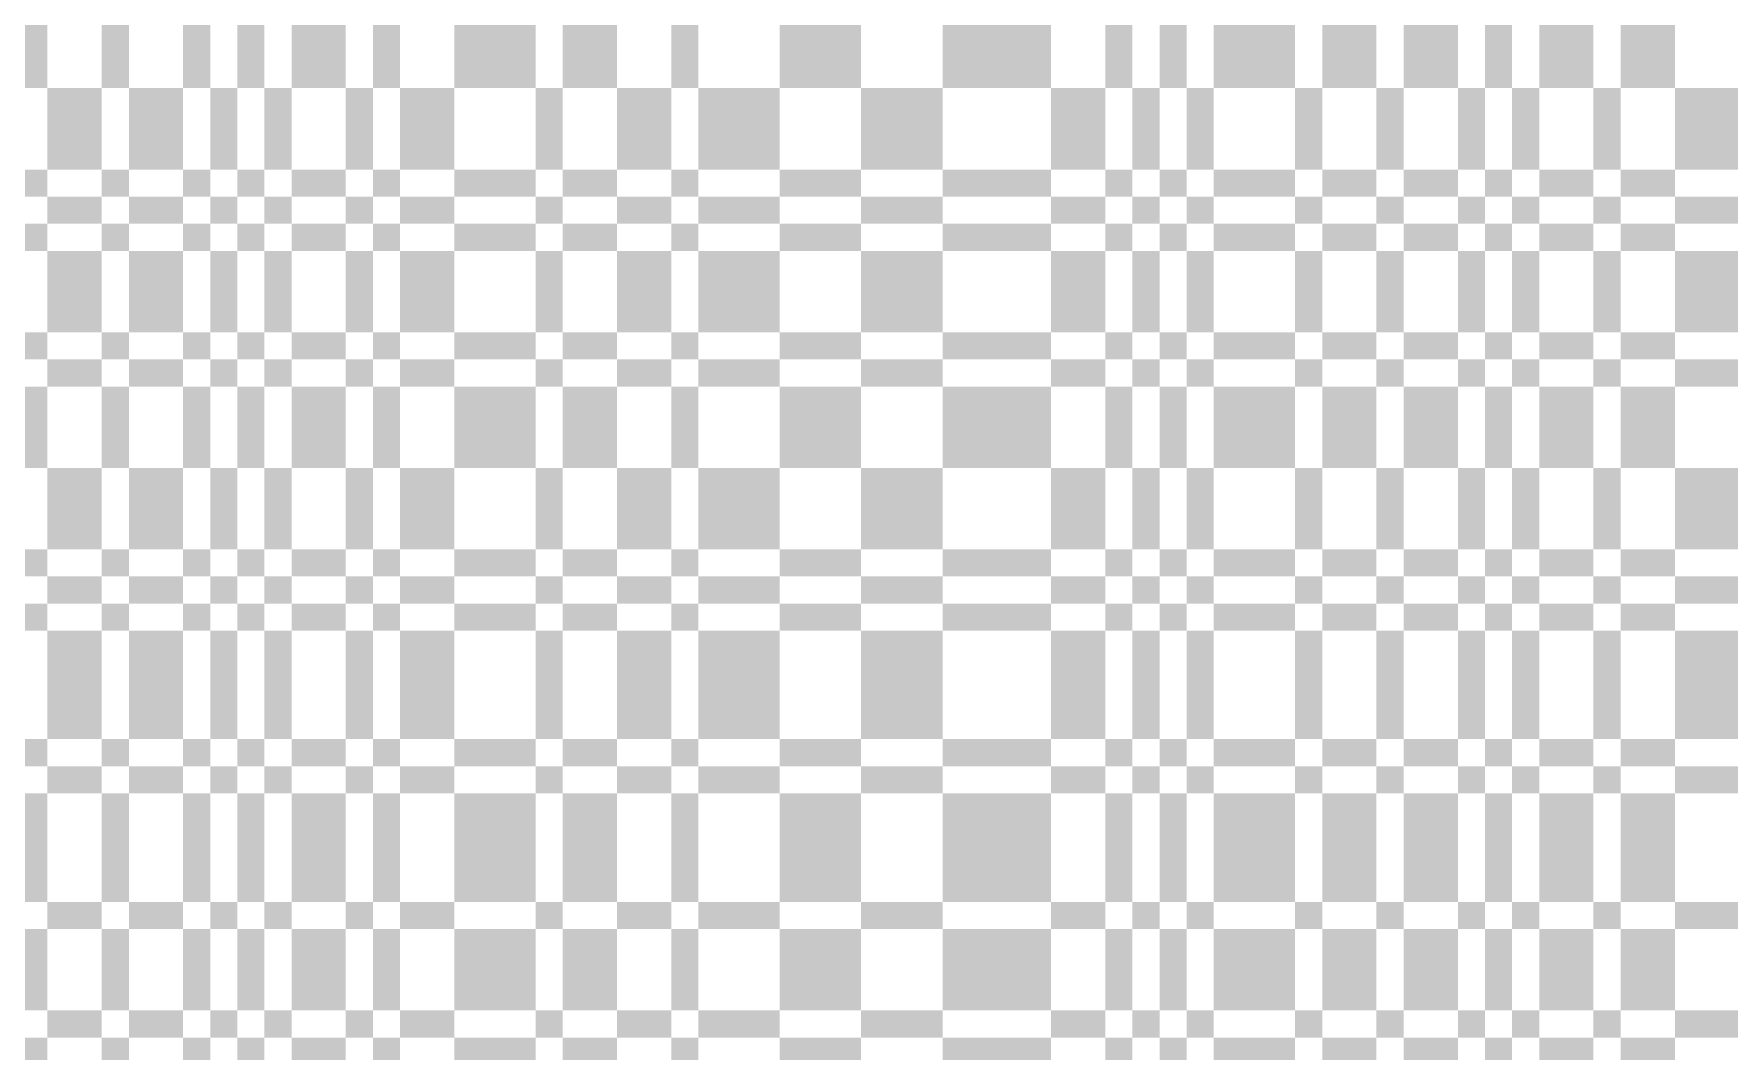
# Model space of a CAD drawing. Extents: x 0 to 200, y 0 to 200.
# Drawn here: x 125 to 150, y 35 to 50 of the extents above; entities that cross this region are included whole.
import ezdxf

# ---------------------------------------------------------------- set-up
doc = ezdxf.new("R2010")
doc.units = 0

msp = doc.modelspace()

# ---------------------------------------------------------------- linework, layer by layer
at = {"layer": 'CHROME'}
for points in [[(124.8, 49.2), (125.2, 49.2), (124.8, 50.8), (125.2, 50.8)], [(126, 49.2), (126.4, 49.2), (126, 50.8), (126.4, 50.8)], [(127.2, 49.2), (127.6, 49.2), (127.2, 50.8), (127.6, 50.8)], [(128, 49.2), (128.4, 49.2), (128, 50.8), (128.4, 50.8)], [(128.8, 49.2), (129.6, 49.2), (128.8, 50.8), (129.6, 50.8)], [(130, 49.2), (130.4, 49.2), (130, 50.8), (130.4, 50.8)], [(131.2, 49.2), (132.4, 49.2), (131.2, 50.8), (132.4, 50.8)], [(132.8, 49.2), (133.6, 49.2), (132.8, 50.8), (133.6, 50.8)], [(134.4, 49.2), (134.8, 49.2), (134.4, 50.8), (134.8, 50.8)], [(136, 49.2), (137.2, 49.2), (136, 50.8), (137.2, 50.8)], [(138.4, 49.2), (140, 49.2), (138.4, 50.8), (140, 50.8)], [(140.8, 49.2), (141.2, 49.2), (140.8, 50.8), (141.2, 50.8)], [(141.6, 49.2), (142, 49.2), (141.6, 50.8), (142, 50.8)], [(142.4, 49.2), (143.6, 49.2), (142.4, 50.8), (143.6, 50.8)], [(144, 49.2), (144.8, 49.2), (144, 50.8), (144.8, 50.8)], [(145.2, 49.2), (146, 49.2), (145.2, 50.8), (146, 50.8)], [(146.4, 49.2), (146.8, 49.2), (146.4, 50.8), (146.8, 50.8)], [(147.2, 49.2), (148, 49.2), (147.2, 50.8), (148, 50.8)], [(148.4, 49.2), (149.2, 49.2), (148.4, 50.8), (149.2, 50.8)], [(125.2, 48), (126, 48), (125.2, 49.2), (126, 49.2)], [(126.4, 48), (127.2, 48), (126.4, 49.2), (127.2, 49.2)], [(127.6, 48), (128, 48), (127.6, 49.2), (128, 49.2)], [(128.4, 48), (128.8, 48), (128.4, 49.2), (128.8, 49.2)], [(129.6, 48), (130, 48), (129.6, 49.2), (130, 49.2)], [(130.4, 48), (131.2, 48), (130.4, 49.2), (131.2, 49.2)], [(132.4, 48), (132.8, 48), (132.4, 49.2), (132.8, 49.2)], [(133.6, 48), (134.4, 48), (133.6, 49.2), (134.4, 49.2)], [(134.8, 48), (136, 48), (134.8, 49.2), (136, 49.2)], [(137.2, 48), (138.4, 48), (137.2, 49.2), (138.4, 49.2)], [(140, 48), (140.8, 48), (140, 49.2), (140.8, 49.2)], [(141.2, 48), (141.6, 48), (141.2, 49.2), (141.6, 49.2)], [(142, 48), (142.4, 48), (142, 49.2), (142.4, 49.2)], [(143.6, 48), (144, 48), (143.6, 49.2), (144, 49.2)], [(144.8, 48), (145.2, 48), (144.8, 49.2), (145.2, 49.2)], [(146, 48), (146.4, 48), (146, 49.2), (146.4, 49.2)], [(146.8, 48), (147.2, 48), (146.8, 49.2), (147.2, 49.2)], [(148, 48), (148.4, 48), (148, 49.2), (148.4, 49.2)], [(149.2, 48), (150.8, 48), (149.2, 49.2), (150.8, 49.2)], [(124.8, 47.6), (125.2, 47.6), (124.8, 48), (125.2, 48)], [(126, 47.6), (126.4, 47.6), (126, 48), (126.4, 48)], [(127.2, 47.6), (127.6, 47.6), (127.2, 48), (127.6, 48)], [(128, 47.6), (128.4, 47.6), (128, 48), (128.4, 48)], [(128.8, 47.6), (129.6, 47.6), (128.8, 48), (129.6, 48)], [(130, 47.6), (130.4, 47.6), (130, 48), (130.4, 48)], [(131.2, 47.6), (132.4, 47.6), (131.2, 48), (132.4, 48)], [(132.8, 47.6), (133.6, 47.6), (132.8, 48), (133.6, 48)], [(134.4, 47.6), (134.8, 47.6), (134.4, 48), (134.8, 48)], [(136, 47.6), (137.2, 47.6), (136, 48), (137.2, 48)], [(138.4, 47.6), (140, 47.6), (138.4, 48), (140, 48)], [(140.8, 47.6), (141.2, 47.6), (140.8, 48), (141.2, 48)], [(141.6, 47.6), (142, 47.6), (141.6, 48), (142, 48)], [(142.4, 47.6), (143.6, 47.6), (142.4, 48), (143.6, 48)], [(144, 47.6), (144.8, 47.6), (144, 48), (144.8, 48)], [(145.2, 47.6), (146, 47.6), (145.2, 48), (146, 48)], [(146.4, 47.6), (146.8, 47.6), (146.4, 48), (146.8, 48)], [(147.2, 47.6), (148, 47.6), (147.2, 48), (148, 48)], [(148.4, 47.6), (149.2, 47.6), (148.4, 48), (149.2, 48)], [(125.2, 47.2), (126, 47.2), (125.2, 47.6), (126, 47.6)], [(126.4, 47.2), (127.2, 47.2), (126.4, 47.6), (127.2, 47.6)], [(127.6, 47.2), (128, 47.2), (127.6, 47.6), (128, 47.6)], [(128.4, 47.2), (128.8, 47.2), (128.4, 47.6), (128.8, 47.6)], [(129.6, 47.2), (130, 47.2), (129.6, 47.6), (130, 47.6)], [(130.4, 47.2), (131.2, 47.2), (130.4, 47.6), (131.2, 47.6)], [(132.4, 47.2), (132.8, 47.2), (132.4, 47.6), (132.8, 47.6)], [(133.6, 47.2), (134.4, 47.2), (133.6, 47.6), (134.4, 47.6)], [(134.8, 47.2), (136, 47.2), (134.8, 47.6), (136, 47.6)], [(137.2, 47.2), (138.4, 47.2), (137.2, 47.6), (138.4, 47.6)], [(140, 47.2), (140.8, 47.2), (140, 47.6), (140.8, 47.6)], [(141.2, 47.2), (141.6, 47.2), (141.2, 47.6), (141.6, 47.6)], [(142, 47.2), (142.4, 47.2), (142, 47.6), (142.4, 47.6)], [(143.6, 47.2), (144, 47.2), (143.6, 47.6), (144, 47.6)], [(144.8, 47.2), (145.2, 47.2), (144.8, 47.6), (145.2, 47.6)], [(146, 47.2), (146.4, 47.2), (146, 47.6), (146.4, 47.6)], [(146.8, 47.2), (147.2, 47.2), (146.8, 47.6), (147.2, 47.6)], [(148, 47.2), (148.4, 47.2), (148, 47.6), (148.4, 47.6)], [(149.2, 47.2), (150.8, 47.2), (149.2, 47.6), (150.8, 47.6)], [(124.8, 46.8), (125.2, 46.8), (124.8, 47.2), (125.2, 47.2)], [(126, 46.8), (126.4, 46.8), (126, 47.2), (126.4, 47.2)], [(127.2, 46.8), (127.6, 46.8), (127.2, 47.2), (127.6, 47.2)], [(128, 46.8), (128.4, 46.8), (128, 47.2), (128.4, 47.2)], [(128.8, 46.8), (129.6, 46.8), (128.8, 47.2), (129.6, 47.2)], [(130, 46.8), (130.4, 46.8), (130, 47.2), (130.4, 47.2)], [(131.2, 46.8), (132.4, 46.8), (131.2, 47.2), (132.4, 47.2)], [(132.8, 46.8), (133.6, 46.8), (132.8, 47.2), (133.6, 47.2)], [(134.4, 46.8), (134.8, 46.8), (134.4, 47.2), (134.8, 47.2)], [(136, 46.8), (137.2, 46.8), (136, 47.2), (137.2, 47.2)], [(138.4, 46.8), (140, 46.8), (138.4, 47.2), (140, 47.2)], [(140.8, 46.8), (141.2, 46.8), (140.8, 47.2), (141.2, 47.2)], [(141.6, 46.8), (142, 46.8), (141.6, 47.2), (142, 47.2)], [(142.4, 46.8), (143.6, 46.8), (142.4, 47.2), (143.6, 47.2)], [(144, 46.8), (144.8, 46.8), (144, 47.2), (144.8, 47.2)], [(145.2, 46.8), (146, 46.8), (145.2, 47.2), (146, 47.2)], [(146.4, 46.8), (146.8, 46.8), (146.4, 47.2), (146.8, 47.2)], [(147.2, 46.8), (148, 46.8), (147.2, 47.2), (148, 47.2)], [(148.4, 46.8), (149.2, 46.8), (148.4, 47.2), (149.2, 47.2)], [(125.2, 45.6), (126, 45.6), (125.2, 46.8), (126, 46.8)], [(126.4, 45.6), (127.2, 45.6), (126.4, 46.8), (127.2, 46.8)], [(127.6, 45.6), (128, 45.6), (127.6, 46.8), (128, 46.8)], [(128.4, 45.6), (128.8, 45.6), (128.4, 46.8), (128.8, 46.8)], [(129.6, 45.6), (130, 45.6), (129.6, 46.8), (130, 46.8)], [(130.4, 45.6), (131.2, 45.6), (130.4, 46.8), (131.2, 46.8)], [(132.4, 45.6), (132.8, 45.6), (132.4, 46.8), (132.8, 46.8)], [(133.6, 45.6), (134.4, 45.6), (133.6, 46.8), (134.4, 46.8)], [(134.8, 45.6), (136, 45.6), (134.8, 46.8), (136, 46.8)], [(137.2, 45.6), (138.4, 45.6), (137.2, 46.8), (138.4, 46.8)], [(140, 45.6), (140.8, 45.6), (140, 46.8), (140.8, 46.8)], [(141.2, 45.6), (141.6, 45.6), (141.2, 46.8), (141.6, 46.8)], [(142, 45.6), (142.4, 45.6), (142, 46.8), (142.4, 46.8)], [(143.6, 45.6), (144, 45.6), (143.6, 46.8), (144, 46.8)], [(144.8, 45.6), (145.2, 45.6), (144.8, 46.8), (145.2, 46.8)], [(146, 45.6), (146.4, 45.6), (146, 46.8), (146.4, 46.8)], [(146.8, 45.6), (147.2, 45.6), (146.8, 46.8), (147.2, 46.8)], [(148, 45.6), (148.4, 45.6), (148, 46.8), (148.4, 46.8)], [(149.2, 45.6), (150.8, 45.6), (149.2, 46.8), (150.8, 46.8)], [(124.8, 45.2), (125.2, 45.2), (124.8, 45.6), (125.2, 45.6)], [(126, 45.2), (126.4, 45.2), (126, 45.6), (126.4, 45.6)], [(127.2, 45.2), (127.6, 45.2), (127.2, 45.6), (127.6, 45.6)], [(128, 45.2), (128.4, 45.2), (128, 45.6), (128.4, 45.6)], [(128.8, 45.2), (129.6, 45.2), (128.8, 45.6), (129.6, 45.6)], [(130, 45.2), (130.4, 45.2), (130, 45.6), (130.4, 45.6)], [(131.2, 45.2), (132.4, 45.2), (131.2, 45.6), (132.4, 45.6)], [(132.8, 45.2), (133.6, 45.2), (132.8, 45.6), (133.6, 45.6)], [(134.4, 45.2), (134.8, 45.2), (134.4, 45.6), (134.8, 45.6)], [(136, 45.2), (137.2, 45.2), (136, 45.6), (137.2, 45.6)], [(138.4, 45.2), (140, 45.2), (138.4, 45.6), (140, 45.6)], [(140.8, 45.2), (141.2, 45.2), (140.8, 45.6), (141.2, 45.6)], [(141.6, 45.2), (142, 45.2), (141.6, 45.6), (142, 45.6)], [(142.4, 45.2), (143.6, 45.2), (142.4, 45.6), (143.6, 45.6)], [(144, 45.2), (144.8, 45.2), (144, 45.6), (144.8, 45.6)], [(145.2, 45.2), (146, 45.2), (145.2, 45.6), (146, 45.6)], [(146.4, 45.2), (146.8, 45.2), (146.4, 45.6), (146.8, 45.6)], [(147.2, 45.2), (148, 45.2), (147.2, 45.6), (148, 45.6)], [(148.4, 45.2), (149.2, 45.2), (148.4, 45.6), (149.2, 45.6)], [(125.2, 44.8), (126, 44.8), (125.2, 45.2), (126, 45.2)], [(126.4, 44.8), (127.2, 44.8), (126.4, 45.2), (127.2, 45.2)], [(127.6, 44.8), (128, 44.8), (127.6, 45.2), (128, 45.2)], [(128.4, 44.8), (128.8, 44.8), (128.4, 45.2), (128.8, 45.2)], [(129.6, 44.8), (130, 44.8), (129.6, 45.2), (130, 45.2)], [(130.4, 44.8), (131.2, 44.8), (130.4, 45.2), (131.2, 45.2)], [(132.4, 44.8), (132.8, 44.8), (132.4, 45.2), (132.8, 45.2)], [(133.6, 44.8), (134.4, 44.8), (133.6, 45.2), (134.4, 45.2)], [(134.8, 44.8), (136, 44.8), (134.8, 45.2), (136, 45.2)], [(137.2, 44.8), (138.4, 44.8), (137.2, 45.2), (138.4, 45.2)], [(140, 44.8), (140.8, 44.8), (140, 45.2), (140.8, 45.2)], [(141.2, 44.8), (141.6, 44.8), (141.2, 45.2), (141.6, 45.2)], [(142, 44.8), (142.4, 44.8), (142, 45.2), (142.4, 45.2)], [(143.6, 44.8), (144, 44.8), (143.6, 45.2), (144, 45.2)], [(144.8, 44.8), (145.2, 44.8), (144.8, 45.2), (145.2, 45.2)], [(146, 44.8), (146.4, 44.8), (146, 45.2), (146.4, 45.2)], [(146.8, 44.8), (147.2, 44.8), (146.8, 45.2), (147.2, 45.2)], [(148, 44.8), (148.4, 44.8), (148, 45.2), (148.4, 45.2)], [(149.2, 44.8), (150.8, 44.8), (149.2, 45.2), (150.8, 45.2)], [(124.8, 43.6), (125.2, 43.6), (124.8, 44.8), (125.2, 44.8)], [(126, 43.6), (126.4, 43.6), (126, 44.8), (126.4, 44.8)], [(127.2, 43.6), (127.6, 43.6), (127.2, 44.8), (127.6, 44.8)], [(128, 43.6), (128.4, 43.6), (128, 44.8), (128.4, 44.8)], [(128.8, 43.6), (129.6, 43.6), (128.8, 44.8), (129.6, 44.8)], [(130, 43.6), (130.4, 43.6), (130, 44.8), (130.4, 44.8)], [(131.2, 43.6), (132.4, 43.6), (131.2, 44.8), (132.4, 44.8)], [(132.8, 43.6), (133.6, 43.6), (132.8, 44.8), (133.6, 44.8)], [(134.4, 43.6), (134.8, 43.6), (134.4, 44.8), (134.8, 44.8)], [(136, 43.6), (137.2, 43.6), (136, 44.8), (137.2, 44.8)], [(138.4, 43.6), (140, 43.6), (138.4, 44.8), (140, 44.8)], [(140.8, 43.6), (141.2, 43.6), (140.8, 44.8), (141.2, 44.8)], [(141.6, 43.6), (142, 43.6), (141.6, 44.8), (142, 44.8)], [(142.4, 43.6), (143.6, 43.6), (142.4, 44.8), (143.6, 44.8)], [(144, 43.6), (144.8, 43.6), (144, 44.8), (144.8, 44.8)], [(145.2, 43.6), (146, 43.6), (145.2, 44.8), (146, 44.8)], [(146.4, 43.6), (146.8, 43.6), (146.4, 44.8), (146.8, 44.8)], [(147.2, 43.6), (148, 43.6), (147.2, 44.8), (148, 44.8)], [(148.4, 43.6), (149.2, 43.6), (148.4, 44.8), (149.2, 44.8)], [(125.2, 42.4), (126, 42.4), (125.2, 43.6), (126, 43.6)], [(126.4, 42.4), (127.2, 42.4), (126.4, 43.6), (127.2, 43.6)], [(127.6, 42.4), (128, 42.4), (127.6, 43.6), (128, 43.6)], [(128.4, 42.4), (128.8, 42.4), (128.4, 43.6), (128.8, 43.6)], [(129.6, 42.4), (130, 42.4), (129.6, 43.6), (130, 43.6)], [(130.4, 42.4), (131.2, 42.4), (130.4, 43.6), (131.2, 43.6)], [(132.4, 42.4), (132.8, 42.4), (132.4, 43.6), (132.8, 43.6)], [(133.6, 42.4), (134.4, 42.4), (133.6, 43.6), (134.4, 43.6)], [(134.8, 42.4), (136, 42.4), (134.8, 43.6), (136, 43.6)], [(137.2, 42.4), (138.4, 42.4), (137.2, 43.6), (138.4, 43.6)], [(140, 42.4), (140.8, 42.4), (140, 43.6), (140.8, 43.6)], [(141.2, 42.4), (141.6, 42.4), (141.2, 43.6), (141.6, 43.6)], [(142, 42.4), (142.4, 42.4), (142, 43.6), (142.4, 43.6)], [(143.6, 42.4), (144, 42.4), (143.6, 43.6), (144, 43.6)], [(144.8, 42.4), (145.2, 42.4), (144.8, 43.6), (145.2, 43.6)], [(146, 42.4), (146.4, 42.4), (146, 43.6), (146.4, 43.6)], [(146.8, 42.4), (147.2, 42.4), (146.8, 43.6), (147.2, 43.6)], [(148, 42.4), (148.4, 42.4), (148, 43.6), (148.4, 43.6)], [(149.2, 42.4), (150.8, 42.4), (149.2, 43.6), (150.8, 43.6)], [(124.8, 42), (125.2, 42), (124.8, 42.4), (125.2, 42.4)], [(126, 42), (126.4, 42), (126, 42.4), (126.4, 42.4)], [(127.2, 42), (127.6, 42), (127.2, 42.4), (127.6, 42.4)], [(128, 42), (128.4, 42), (128, 42.4), (128.4, 42.4)], [(128.8, 42), (129.6, 42), (128.8, 42.4), (129.6, 42.4)], [(130, 42), (130.4, 42), (130, 42.4), (130.4, 42.4)], [(131.2, 42), (132.4, 42), (131.2, 42.4), (132.4, 42.4)], [(132.8, 42), (133.6, 42), (132.8, 42.4), (133.6, 42.4)], [(134.4, 42), (134.8, 42), (134.4, 42.4), (134.8, 42.4)], [(136, 42), (137.2, 42), (136, 42.4), (137.2, 42.4)], [(138.4, 42), (140, 42), (138.4, 42.4), (140, 42.4)], [(140.8, 42), (141.2, 42), (140.8, 42.4), (141.2, 42.4)], [(141.6, 42), (142, 42), (141.6, 42.4), (142, 42.4)], [(142.4, 42), (143.6, 42), (142.4, 42.4), (143.6, 42.4)], [(144, 42), (144.8, 42), (144, 42.4), (144.8, 42.4)], [(145.2, 42), (146, 42), (145.2, 42.4), (146, 42.4)], [(146.4, 42), (146.8, 42), (146.4, 42.4), (146.8, 42.4)], [(147.2, 42), (148, 42), (147.2, 42.4), (148, 42.4)], [(148.4, 42), (149.2, 42), (148.4, 42.4), (149.2, 42.4)], [(125.2, 41.6), (126, 41.6), (125.2, 42), (126, 42)], [(126.4, 41.6), (127.2, 41.6), (126.4, 42), (127.2, 42)], [(127.6, 41.6), (128, 41.6), (127.6, 42), (128, 42)], [(128.4, 41.6), (128.8, 41.6), (128.4, 42), (128.8, 42)], [(129.6, 41.6), (130, 41.6), (129.6, 42), (130, 42)], [(130.4, 41.6), (131.2, 41.6), (130.4, 42), (131.2, 42)], [(132.4, 41.6), (132.8, 41.6), (132.4, 42), (132.8, 42)], [(133.6, 41.6), (134.4, 41.6), (133.6, 42), (134.4, 42)], [(134.8, 41.6), (136, 41.6), (134.8, 42), (136, 42)], [(137.2, 41.6), (138.4, 41.6), (137.2, 42), (138.4, 42)], [(140, 41.6), (140.8, 41.6), (140, 42), (140.8, 42)], [(141.2, 41.6), (141.6, 41.6), (141.2, 42), (141.6, 42)], [(142, 41.6), (142.4, 41.6), (142, 42), (142.4, 42)], [(143.6, 41.6), (144, 41.6), (143.6, 42), (144, 42)], [(144.8, 41.6), (145.2, 41.6), (144.8, 42), (145.2, 42)], [(146, 41.6), (146.4, 41.6), (146, 42), (146.4, 42)], [(146.8, 41.6), (147.2, 41.6), (146.8, 42), (147.2, 42)], [(148, 41.6), (148.4, 41.6), (148, 42), (148.4, 42)], [(149.2, 41.6), (150.8, 41.6), (149.2, 42), (150.8, 42)], [(124.8, 41.2), (125.2, 41.2), (124.8, 41.6), (125.2, 41.6)], [(126, 41.2), (126.4, 41.2), (126, 41.6), (126.4, 41.6)], [(127.2, 41.2), (127.6, 41.2), (127.2, 41.6), (127.6, 41.6)], [(128, 41.2), (128.4, 41.2), (128, 41.6), (128.4, 41.6)], [(128.8, 41.2), (129.6, 41.2), (128.8, 41.6), (129.6, 41.6)], [(130, 41.2), (130.4, 41.2), (130, 41.6), (130.4, 41.6)], [(131.2, 41.2), (132.4, 41.2), (131.2, 41.6), (132.4, 41.6)], [(132.8, 41.2), (133.6, 41.2), (132.8, 41.6), (133.6, 41.6)], [(134.4, 41.2), (134.8, 41.2), (134.4, 41.6), (134.8, 41.6)], [(136, 41.2), (137.2, 41.2), (136, 41.6), (137.2, 41.6)], [(138.4, 41.2), (140, 41.2), (138.4, 41.6), (140, 41.6)], [(140.8, 41.2), (141.2, 41.2), (140.8, 41.6), (141.2, 41.6)], [(141.6, 41.2), (142, 41.2), (141.6, 41.6), (142, 41.6)], [(142.4, 41.2), (143.6, 41.2), (142.4, 41.6), (143.6, 41.6)], [(144, 41.2), (144.8, 41.2), (144, 41.6), (144.8, 41.6)], [(145.2, 41.2), (146, 41.2), (145.2, 41.6), (146, 41.6)], [(146.4, 41.2), (146.8, 41.2), (146.4, 41.6), (146.8, 41.6)], [(147.2, 41.2), (148, 41.2), (147.2, 41.6), (148, 41.6)], [(148.4, 41.2), (149.2, 41.2), (148.4, 41.6), (149.2, 41.6)], [(125.2, 39.6), (126, 39.6), (125.2, 41.2), (126, 41.2)], [(126.4, 39.6), (127.2, 39.6), (126.4, 41.2), (127.2, 41.2)], [(127.6, 39.6), (128, 39.6), (127.6, 41.2), (128, 41.2)], [(128.4, 39.6), (128.8, 39.6), (128.4, 41.2), (128.8, 41.2)], [(129.6, 39.6), (130, 39.6), (129.6, 41.2), (130, 41.2)], [(130.4, 39.6), (131.2, 39.6), (130.4, 41.2), (131.2, 41.2)], [(132.4, 39.6), (132.8, 39.6), (132.4, 41.2), (132.8, 41.2)], [(133.6, 39.6), (134.4, 39.6), (133.6, 41.2), (134.4, 41.2)], [(134.8, 39.6), (136, 39.6), (134.8, 41.2), (136, 41.2)], [(137.2, 39.6), (138.4, 39.6), (137.2, 41.2), (138.4, 41.2)], [(140, 39.6), (140.8, 39.6), (140, 41.2), (140.8, 41.2)], [(141.2, 39.6), (141.6, 39.6), (141.2, 41.2), (141.6, 41.2)], [(142, 39.6), (142.4, 39.6), (142, 41.2), (142.4, 41.2)], [(143.6, 39.6), (144, 39.6), (143.6, 41.2), (144, 41.2)], [(144.8, 39.6), (145.2, 39.6), (144.8, 41.2), (145.2, 41.2)], [(146, 39.6), (146.4, 39.6), (146, 41.2), (146.4, 41.2)], [(146.8, 39.6), (147.2, 39.6), (146.8, 41.2), (147.2, 41.2)], [(148, 39.6), (148.4, 39.6), (148, 41.2), (148.4, 41.2)], [(149.2, 39.6), (150.8, 39.6), (149.2, 41.2), (150.8, 41.2)], [(124.8, 39.2), (125.2, 39.2), (124.8, 39.6), (125.2, 39.6)], [(126, 39.2), (126.4, 39.2), (126, 39.6), (126.4, 39.6)], [(127.2, 39.2), (127.6, 39.2), (127.2, 39.6), (127.6, 39.6)], [(128, 39.2), (128.4, 39.2), (128, 39.6), (128.4, 39.6)], [(128.8, 39.2), (129.6, 39.2), (128.8, 39.6), (129.6, 39.6)], [(130, 39.2), (130.4, 39.2), (130, 39.6), (130.4, 39.6)], [(131.2, 39.2), (132.4, 39.2), (131.2, 39.6), (132.4, 39.6)], [(132.8, 39.2), (133.6, 39.2), (132.8, 39.6), (133.6, 39.6)], [(134.4, 39.2), (134.8, 39.2), (134.4, 39.6), (134.8, 39.6)], [(136, 39.2), (137.2, 39.2), (136, 39.6), (137.2, 39.6)], [(138.4, 39.2), (140, 39.2), (138.4, 39.6), (140, 39.6)], [(140.8, 39.2), (141.2, 39.2), (140.8, 39.6), (141.2, 39.6)], [(141.6, 39.2), (142, 39.2), (141.6, 39.6), (142, 39.6)], [(142.4, 39.2), (143.6, 39.2), (142.4, 39.6), (143.6, 39.6)], [(144, 39.2), (144.8, 39.2), (144, 39.6), (144.8, 39.6)], [(145.2, 39.2), (146, 39.2), (145.2, 39.6), (146, 39.6)], [(146.4, 39.2), (146.8, 39.2), (146.4, 39.6), (146.8, 39.6)], [(147.2, 39.2), (148, 39.2), (147.2, 39.6), (148, 39.6)], [(148.4, 39.2), (149.2, 39.2), (148.4, 39.6), (149.2, 39.6)], [(125.2, 38.8), (126, 38.8), (125.2, 39.2), (126, 39.2)], [(126.4, 38.8), (127.2, 38.8), (126.4, 39.2), (127.2, 39.2)], [(127.6, 38.8), (128, 38.8), (127.6, 39.2), (128, 39.2)], [(128.4, 38.8), (128.8, 38.8), (128.4, 39.2), (128.8, 39.2)], [(129.6, 38.8), (130, 38.8), (129.6, 39.2), (130, 39.2)], [(130.4, 38.8), (131.2, 38.8), (130.4, 39.2), (131.2, 39.2)], [(132.4, 38.8), (132.8, 38.8), (132.4, 39.2), (132.8, 39.2)], [(133.6, 38.8), (134.4, 38.8), (133.6, 39.2), (134.4, 39.2)], [(134.8, 38.8), (136, 38.8), (134.8, 39.2), (136, 39.2)], [(137.2, 38.8), (138.4, 38.8), (137.2, 39.2), (138.4, 39.2)], [(140, 38.8), (140.8, 38.8), (140, 39.2), (140.8, 39.2)], [(141.2, 38.8), (141.6, 38.8), (141.2, 39.2), (141.6, 39.2)], [(142, 38.8), (142.4, 38.8), (142, 39.2), (142.4, 39.2)], [(143.6, 38.8), (144, 38.8), (143.6, 39.2), (144, 39.2)], [(144.8, 38.8), (145.2, 38.8), (144.8, 39.2), (145.2, 39.2)], [(146, 38.8), (146.4, 38.8), (146, 39.2), (146.4, 39.2)], [(146.8, 38.8), (147.2, 38.8), (146.8, 39.2), (147.2, 39.2)], [(148, 38.8), (148.4, 38.8), (148, 39.2), (148.4, 39.2)], [(149.2, 38.8), (150.8, 38.8), (149.2, 39.2), (150.8, 39.2)], [(124.8, 37.2), (125.2, 37.2), (124.8, 38.8), (125.2, 38.8)], [(126, 37.2), (126.4, 37.2), (126, 38.8), (126.4, 38.8)], [(127.2, 37.2), (127.6, 37.2), (127.2, 38.8), (127.6, 38.8)], [(128, 37.2), (128.4, 37.2), (128, 38.8), (128.4, 38.8)], [(128.8, 37.2), (129.6, 37.2), (128.8, 38.8), (129.6, 38.8)], [(130, 37.2), (130.4, 37.2), (130, 38.8), (130.4, 38.8)], [(131.2, 37.2), (132.4, 37.2), (131.2, 38.8), (132.4, 38.8)], [(132.8, 37.2), (133.6, 37.2), (132.8, 38.8), (133.6, 38.8)], [(134.4, 37.2), (134.8, 37.2), (134.4, 38.8), (134.8, 38.8)], [(136, 37.2), (137.2, 37.2), (136, 38.8), (137.2, 38.8)], [(138.4, 37.2), (140, 37.2), (138.4, 38.8), (140, 38.8)], [(140.8, 37.2), (141.2, 37.2), (140.8, 38.8), (141.2, 38.8)], [(141.6, 37.2), (142, 37.2), (141.6, 38.8), (142, 38.8)], [(142.4, 37.2), (143.6, 37.2), (142.4, 38.8), (143.6, 38.8)], [(144, 37.2), (144.8, 37.2), (144, 38.8), (144.8, 38.8)], [(145.2, 37.2), (146, 37.2), (145.2, 38.8), (146, 38.8)], [(146.4, 37.2), (146.8, 37.2), (146.4, 38.8), (146.8, 38.8)], [(147.2, 37.2), (148, 37.2), (147.2, 38.8), (148, 38.8)], [(148.4, 37.2), (149.2, 37.2), (148.4, 38.8), (149.2, 38.8)], [(125.2, 36.8), (126, 36.8), (125.2, 37.2), (126, 37.2)], [(126.4, 36.8), (127.2, 36.8), (126.4, 37.2), (127.2, 37.2)], [(127.6, 36.8), (128, 36.8), (127.6, 37.2), (128, 37.2)], [(128.4, 36.8), (128.8, 36.8), (128.4, 37.2), (128.8, 37.2)], [(129.6, 36.8), (130, 36.8), (129.6, 37.2), (130, 37.2)], [(130.4, 36.8), (131.2, 36.8), (130.4, 37.2), (131.2, 37.2)], [(132.4, 36.8), (132.8, 36.8), (132.4, 37.2), (132.8, 37.2)], [(133.6, 36.8), (134.4, 36.8), (133.6, 37.2), (134.4, 37.2)], [(134.8, 36.8), (136, 36.8), (134.8, 37.2), (136, 37.2)], [(137.2, 36.8), (138.4, 36.8), (137.2, 37.2), (138.4, 37.2)], [(140, 36.8), (140.8, 36.8), (140, 37.2), (140.8, 37.2)], [(141.2, 36.8), (141.6, 36.8), (141.2, 37.2), (141.6, 37.2)], [(142, 36.8), (142.4, 36.8), (142, 37.2), (142.4, 37.2)], [(143.6, 36.8), (144, 36.8), (143.6, 37.2), (144, 37.2)], [(144.8, 36.8), (145.2, 36.8), (144.8, 37.2), (145.2, 37.2)], [(146, 36.8), (146.4, 36.8), (146, 37.2), (146.4, 37.2)], [(146.8, 36.8), (147.2, 36.8), (146.8, 37.2), (147.2, 37.2)], [(148, 36.8), (148.4, 36.8), (148, 37.2), (148.4, 37.2)], [(149.2, 36.8), (150.8, 36.8), (149.2, 37.2), (150.8, 37.2)], [(124.8, 35.6), (125.2, 35.6), (124.8, 36.8), (125.2, 36.8)], [(126, 35.6), (126.4, 35.6), (126, 36.8), (126.4, 36.8)], [(127.2, 35.6), (127.6, 35.6), (127.2, 36.8), (127.6, 36.8)], [(128, 35.6), (128.4, 35.6), (128, 36.8), (128.4, 36.8)], [(128.8, 35.6), (129.6, 35.6), (128.8, 36.8), (129.6, 36.8)], [(130, 35.6), (130.4, 35.6), (130, 36.8), (130.4, 36.8)], [(131.2, 35.6), (132.4, 35.6), (131.2, 36.8), (132.4, 36.8)], [(132.8, 35.6), (133.6, 35.6), (132.8, 36.8), (133.6, 36.8)], [(134.4, 35.6), (134.8, 35.6), (134.4, 36.8), (134.8, 36.8)], [(136, 35.6), (137.2, 35.6), (136, 36.8), (137.2, 36.8)], [(138.4, 35.6), (140, 35.6), (138.4, 36.8), (140, 36.8)], [(140.8, 35.6), (141.2, 35.6), (140.8, 36.8), (141.2, 36.8)], [(141.6, 35.6), (142, 35.6), (141.6, 36.8), (142, 36.8)], [(142.4, 35.6), (143.6, 35.6), (142.4, 36.8), (143.6, 36.8)], [(144, 35.6), (144.8, 35.6), (144, 36.8), (144.8, 36.8)], [(145.2, 35.6), (146, 35.6), (145.2, 36.8), (146, 36.8)], [(146.4, 35.6), (146.8, 35.6), (146.4, 36.8), (146.8, 36.8)], [(147.2, 35.6), (148, 35.6), (147.2, 36.8), (148, 36.8)], [(148.4, 35.6), (149.2, 35.6), (148.4, 36.8), (149.2, 36.8)], [(125.2, 35.2), (126, 35.2), (125.2, 35.6), (126, 35.6)], [(126.4, 35.2), (127.2, 35.2), (126.4, 35.6), (127.2, 35.6)], [(127.6, 35.2), (128, 35.2), (127.6, 35.6), (128, 35.6)], [(128.4, 35.2), (128.8, 35.2), (128.4, 35.6), (128.8, 35.6)], [(129.6, 35.2), (130, 35.2), (129.6, 35.6), (130, 35.6)], [(130.4, 35.2), (131.2, 35.2), (130.4, 35.6), (131.2, 35.6)], [(132.4, 35.2), (132.8, 35.2), (132.4, 35.6), (132.8, 35.6)], [(133.6, 35.2), (134.4, 35.2), (133.6, 35.6), (134.4, 35.6)], [(134.8, 35.2), (136, 35.2), (134.8, 35.6), (136, 35.6)], [(137.2, 35.2), (138.4, 35.2), (137.2, 35.6), (138.4, 35.6)], [(140, 35.2), (140.8, 35.2), (140, 35.6), (140.8, 35.6)], [(141.2, 35.2), (141.6, 35.2), (141.2, 35.6), (141.6, 35.6)], [(142, 35.2), (142.4, 35.2), (142, 35.6), (142.4, 35.6)], [(143.6, 35.2), (144, 35.2), (143.6, 35.6), (144, 35.6)], [(144.8, 35.2), (145.2, 35.2), (144.8, 35.6), (145.2, 35.6)], [(146, 35.2), (146.4, 35.2), (146, 35.6), (146.4, 35.6)], [(146.8, 35.2), (147.2, 35.2), (146.8, 35.6), (147.2, 35.6)], [(148, 35.2), (148.4, 35.2), (148, 35.6), (148.4, 35.6)], [(149.2, 35.2), (150.8, 35.2), (149.2, 35.6), (150.8, 35.6)], [(124.8, 34.8), (125.2, 34.8), (124.8, 35.2), (125.2, 35.2)], [(126, 34.8), (126.4, 34.8), (126, 35.2), (126.4, 35.2)], [(127.2, 34.8), (127.6, 34.8), (127.2, 35.2), (127.6, 35.2)], [(128, 34.8), (128.4, 34.8), (128, 35.2), (128.4, 35.2)], [(128.8, 34.8), (129.6, 34.8), (128.8, 35.2), (129.6, 35.2)], [(130, 34.8), (130.4, 34.8), (130, 35.2), (130.4, 35.2)], [(131.2, 34.8), (132.4, 34.8), (131.2, 35.2), (132.4, 35.2)], [(132.8, 34.8), (133.6, 34.8), (132.8, 35.2), (133.6, 35.2)], [(134.4, 34.8), (134.8, 34.8), (134.4, 35.2), (134.8, 35.2)], [(136, 34.8), (137.2, 34.8), (136, 35.2), (137.2, 35.2)], [(138.4, 34.8), (140, 34.8), (138.4, 35.2), (140, 35.2)], [(140.8, 34.8), (141.2, 34.8), (140.8, 35.2), (141.2, 35.2)], [(141.6, 34.8), (142, 34.8), (141.6, 35.2), (142, 35.2)], [(142.4, 34.8), (143.6, 34.8), (142.4, 35.2), (143.6, 35.2)], [(144, 34.8), (144.8, 34.8), (144, 35.2), (144.8, 35.2)], [(145.2, 34.8), (146, 34.8), (145.2, 35.2), (146, 35.2)], [(146.4, 34.8), (146.8, 34.8), (146.4, 35.2), (146.8, 35.2)], [(147.2, 34.8), (148, 34.8), (147.2, 35.2), (148, 35.2)], [(148.4, 34.8), (149.2, 34.8), (148.4, 35.2), (149.2, 35.2)]]:
    msp.add_solid(points, dxfattribs=at)

doc.saveas('drawing.dxf')
